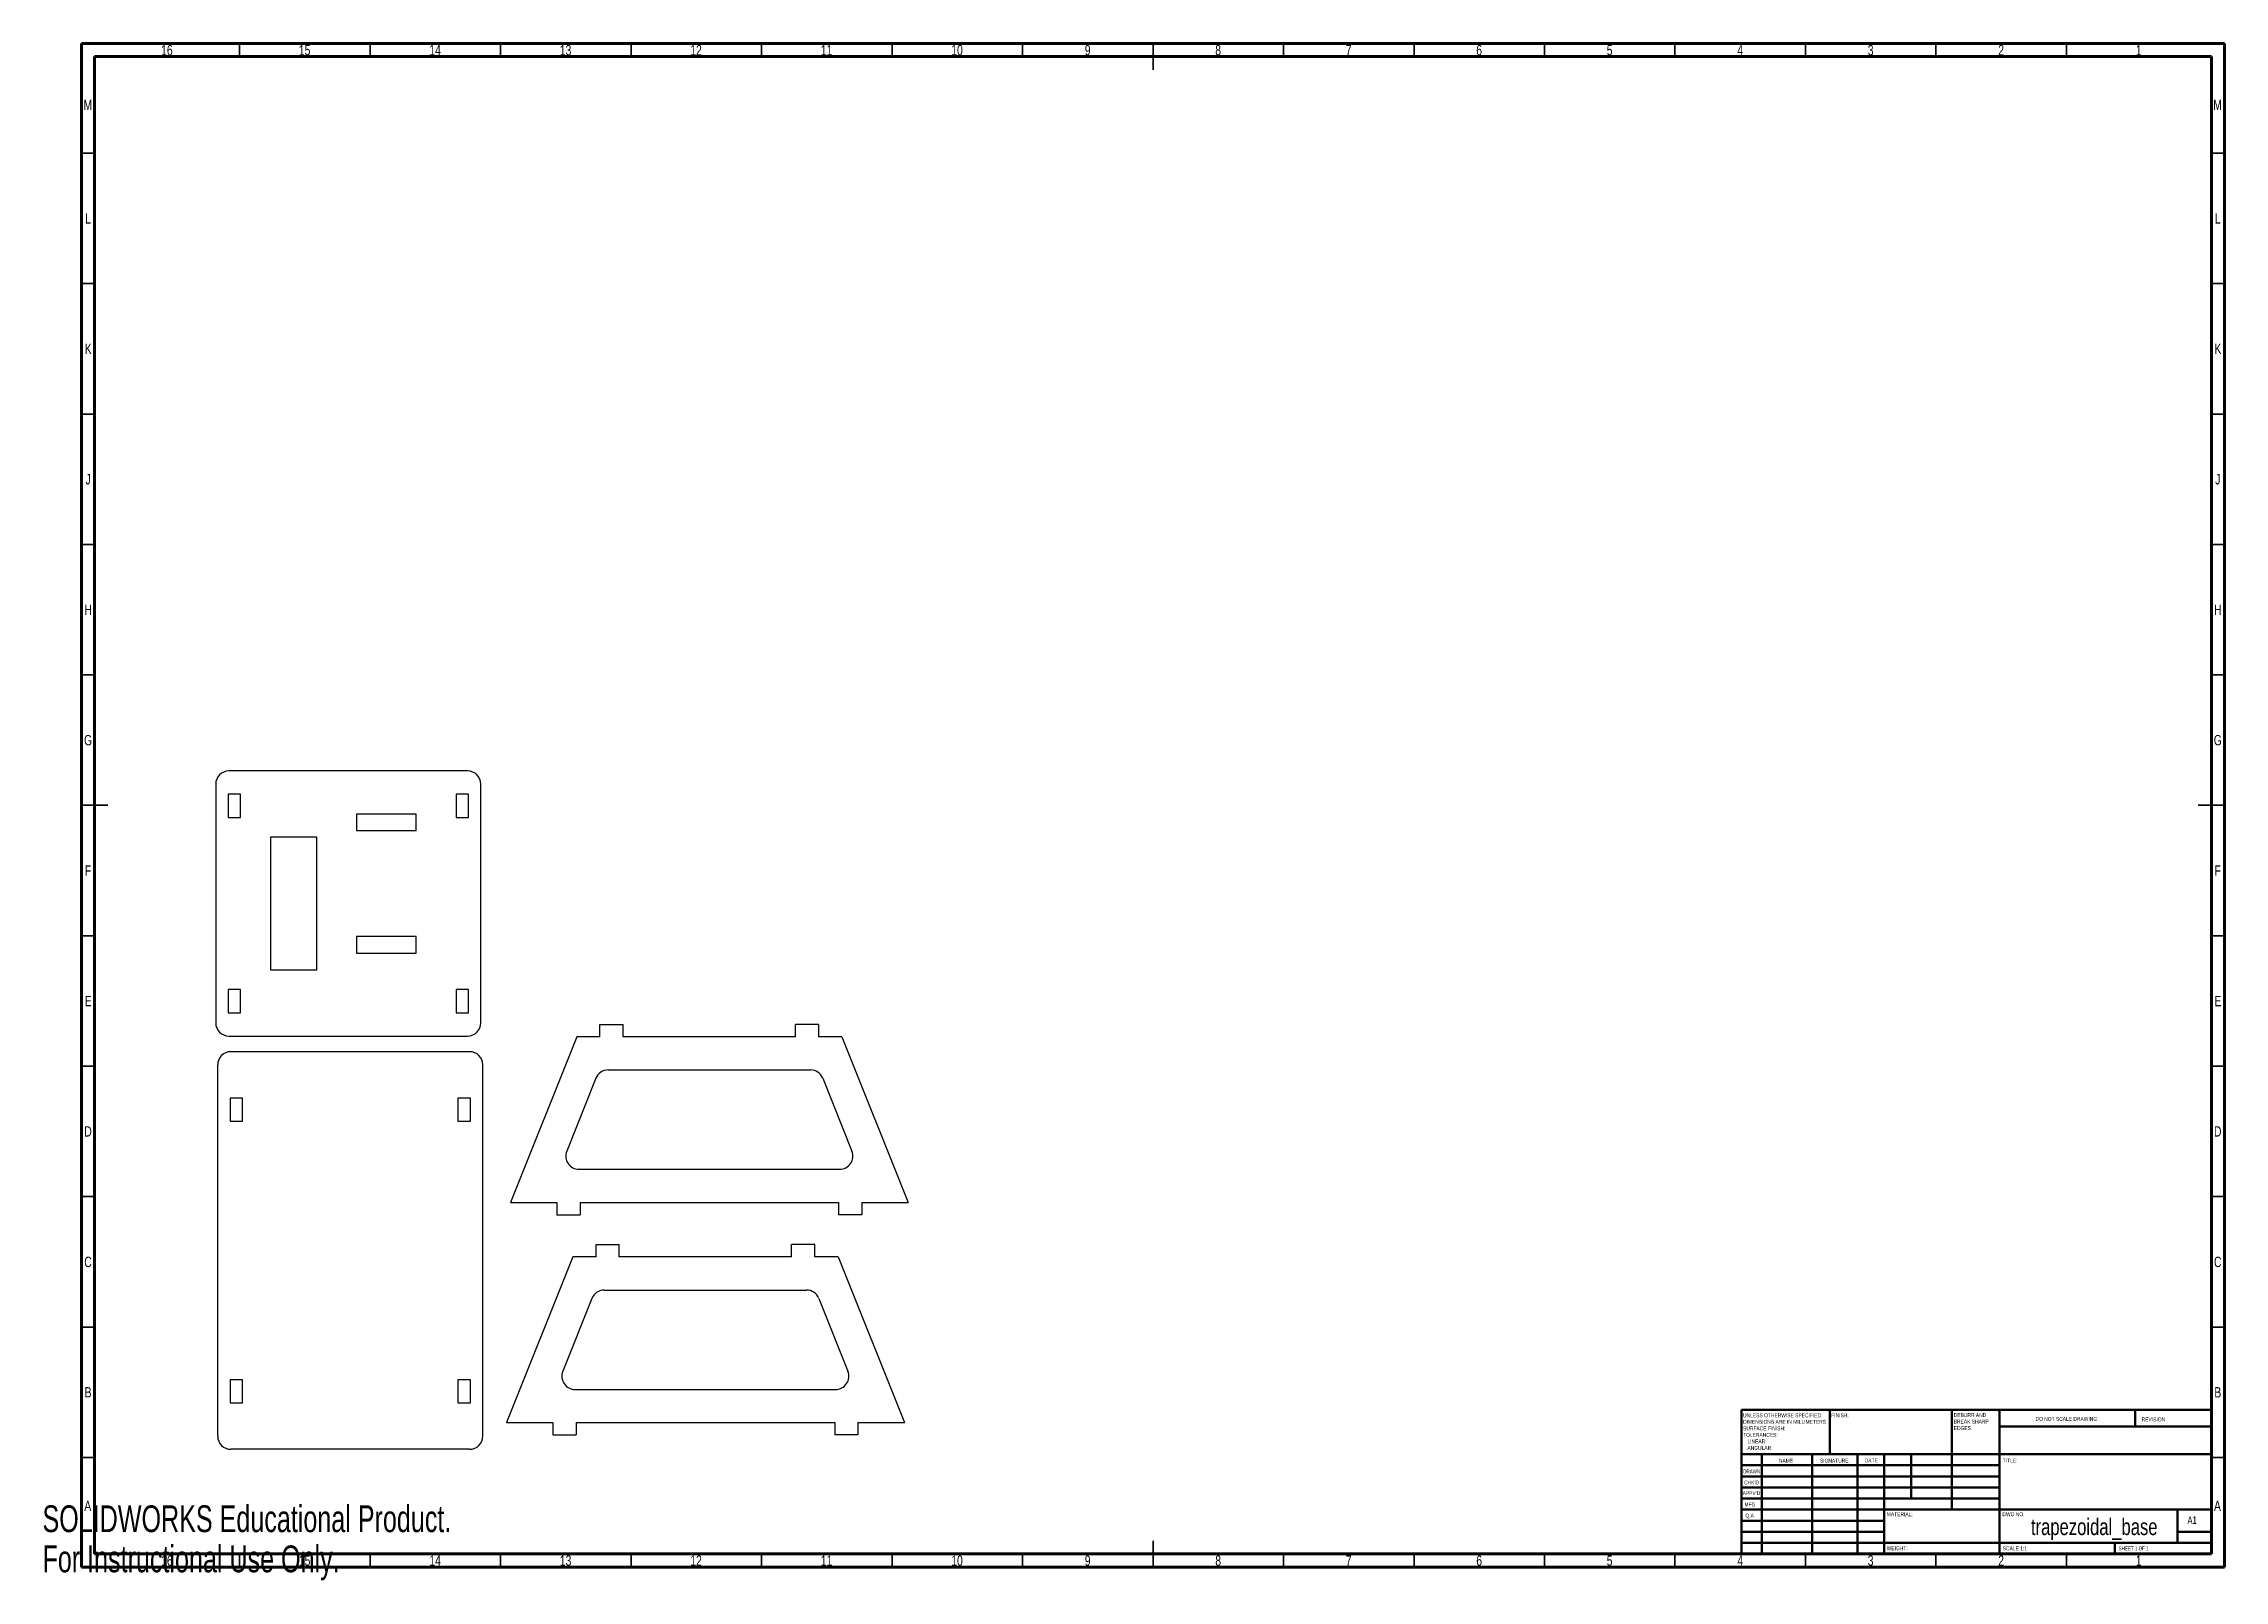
# Model space of a CAD drawing. Header units: inches. Extents: x 0 to 32.9, y 0 to 23.2.
import ezdxf

# ---------------------------------------------------------------- set-up
doc = ezdxf.new("R2010")
doc.units = ezdxf.units.IN
doc.header["$MEASUREMENT"] = 0
doc.styles.add('SLDTEXTSTYLE0', font='TXT', dxfattribs={"width": 0.75})
doc.styles.add('SLDTEXTSTYLE1', font='TXT', dxfattribs={"width": 0.686449})
doc.styles.add('SLDTEXTSTYLE2', font='TXT', dxfattribs={"width": 0.6875})
doc.styles.add('SLDTEXTSTYLE3', font='TXT', dxfattribs={"width": 0.7})

# ---------------------------------------------------------------- blocks, each defined once
blk = doc.blocks.new('SW_NOTE_0')
at = {"color": 0, "linetype": 'Continuous', "lineweight": 0, "attachment_point": 1, "style": 'SLDTEXTSTYLE0'}
for s, insert, char_height in [('UNLESS OTHERWISE SPECIFIED:', (0, 0.076), 0.05906), ('TOLERANCES:', (0, -0.219), 0.05906), ('SURFACE FINISH:', (0, -0.121), 0.05906), ('DIMENSIONS ARE IN MILLIMETERS', (0, -0.022), 0.05906), ('LINEAR:', (0.066, -0.318), 0.0591), ('ANGULAR:', (0.066, -0.416), 0.0591)]:
    blk.add_mtext(s, dxfattribs=dict(at, insert=insert, char_height=char_height))
blk = doc.blocks.new('SW_NOTE_0_1')
at = {"color": 0, "linetype": 'Continuous', "lineweight": 0, "attachment_point": 1, "style": 'SLDTEXTSTYLE0'}
for s, insert, char_height in [('DEBURR AND', (0, 0.076), 0.0591), ('BREAK SHARP', (0, -0.022), 0.05906), ('EDGES', (0, -0.121), 0.0591)]:
    blk.add_mtext(s, dxfattribs=dict(at, insert=insert, char_height=char_height))

msp = doc.modelspace()

# ---------------------------------------------------------------- linework, layer by layer
at = {"color": 7, "linetype": 'Continuous', "lineweight": 70}
for p, q in [((0.591, 0.197), (0.591, 23.189)), ((0.591, 23.189), (32.913, 23.189)), ((32.913, 23.189), (32.913, 0.197)), ((0.787, 0.394), (0.787, 22.992)), ((0.787, 22.992), (32.717, 22.992)), ((32.717, 22.992), (32.717, 0.394)), ((32.717, 0.394), (0.787, 0.394)), ((32.913, 0.197), (0.591, 0.197))]:
    msp.add_line(p, q, dxfattribs=at)
at = {"color": 7, "linetype": 'Continuous', "lineweight": 35}
for p, q in [((2.972, 22.992), (2.972, 23.189)), ((4.941, 22.992), (4.941, 23.189)), ((6.909, 22.992), (6.909, 23.189)), ((8.878, 22.992), (8.878, 23.189)), ((10.846, 22.992), (10.846, 23.189)), ((12.815, 22.992), (12.815, 23.189)), ((14.783, 22.992), (14.783, 23.189)), ((16.752, 23.189), (16.752, 22.795)), ((16.752, 22.992), (16.752, 23.189)), ((18.72, 22.992), (18.72, 23.189)), ((20.689, 22.992), (20.689, 23.189)), ((22.657, 22.992), (22.657, 23.189)), ((24.626, 22.992), (24.626, 23.189)), ((26.594, 22.992), (26.594, 23.189)), ((28.563, 22.992), (28.563, 23.189)), ((30.531, 22.992), (30.531, 23.189)), ((0.787, 21.535), (0.591, 21.535)), ((32.717, 21.535), (32.913, 21.535)), ((0.787, 19.567), (0.591, 19.567)), ((32.717, 19.567), (32.913, 19.567)), ((0.787, 17.598), (0.591, 17.598)), ((32.717, 17.598), (32.913, 17.598)), ((0.787, 15.63), (0.591, 15.63)), ((32.717, 15.63), (32.913, 15.63)), ((0.787, 13.661), (0.591, 13.661)), ((32.717, 13.661), (32.913, 13.661)), ((0.591, 11.693), (0.984, 11.693)), ((0.787, 11.693), (0.591, 11.693)), ((32.913, 11.693), (32.52, 11.693)), ((32.717, 11.693), (32.913, 11.693)), ((0.787, 9.724), (0.591, 9.724)), ((32.717, 9.724), (32.913, 9.724)), ((0.787, 7.756), (0.591, 7.756)), ((32.717, 7.756), (32.913, 7.756)), ((0.787, 5.787), (0.591, 5.787)), ((32.717, 5.787), (32.913, 5.787)), ((0.787, 3.819), (0.591, 3.819)), ((32.717, 3.819), (32.913, 3.819)), ((0.787, 1.85), (0.591, 1.85)), ((32.717, 1.85), (32.913, 1.85)), ((2.972, 0.394), (2.972, 0.197)), ((4.941, 0.394), (4.941, 0.197)), ((6.909, 0.394), (6.909, 0.197)), ((8.878, 0.394), (8.878, 0.197)), ((10.846, 0.394), (10.846, 0.197)), ((12.815, 0.394), (12.815, 0.197)), ((14.783, 0.394), (14.783, 0.197)), ((16.752, 0.197), (16.752, 0.591)), ((16.752, 0.394), (16.752, 0.197)), ((18.72, 0.394), (18.72, 0.197)), ((20.689, 0.394), (20.689, 0.197)), ((22.657, 0.394), (22.657, 0.197)), ((24.626, 0.394), (24.626, 0.197)), ((26.594, 0.394), (26.594, 0.197)), ((28.563, 0.394), (28.563, 0.197)), ((30.531, 0.394), (30.531, 0.197))]:
    msp.add_line(p, q, dxfattribs=at)
at = {"color": 7, "linetype": 'Continuous', "lineweight": 25}
for p, q in [((6.413, 12.211), (2.813, 12.211)), ((2.613, 12.011), (2.613, 8.411)), ((2.988, 11.861), (2.801, 11.861)), ((2.801, 11.861), (2.801, 11.511)), ((2.988, 11.511), (2.988, 11.861)), ((6.238, 11.861), (6.238, 11.511)), ((6.426, 11.861), (6.238, 11.861)), ((6.426, 11.511), (6.426, 11.861)), ((6.613, 8.411), (6.613, 12.011)), ((5.638, 11.561), (4.738, 11.561)), ((4.738, 11.561), (4.738, 11.311)), ((5.638, 11.311), (5.638, 11.561)), ((2.801, 11.511), (2.988, 11.511)), ((4.138, 11.211), (3.438, 11.211)), ((3.438, 11.211), (3.438, 9.211)), ((4.138, 9.211), (4.138, 11.211)), ((4.738, 11.311), (5.638, 11.311)), ((6.238, 11.511), (6.426, 11.511)), ((5.638, 9.711), (4.738, 9.711)), ((4.738, 9.711), (4.738, 9.461)), ((5.638, 9.461), (5.638, 9.711)), ((3.438, 9.211), (4.138, 9.211)), ((4.738, 9.461), (5.638, 9.461)), ((2.988, 8.911), (2.801, 8.911)), ((2.801, 8.911), (2.801, 8.561)), ((2.988, 8.561), (2.988, 8.911)), ((6.426, 8.911), (6.238, 8.911)), ((6.238, 8.911), (6.238, 8.561)), ((6.426, 8.561), (6.426, 8.911)), ((2.801, 8.561), (2.988, 8.561)), ((6.238, 8.561), (6.426, 8.561)), ((8.41, 8.387), (8.76, 8.387)), ((8.41, 8.199), (8.41, 8.387)), ((8.76, 8.199), (8.76, 8.387)), ((11.36, 8.199), (11.36, 8.387)), ((11.71, 8.387), (11.36, 8.387)), ((11.71, 8.199), (11.71, 8.387)), ((2.813, 8.211), (6.413, 8.211)), ((6.443, 7.974), (2.843, 7.974)), ((8.06, 8.199), (7.06, 5.699)), ((8.41, 8.199), (8.06, 8.199)), ((11.36, 8.199), (8.76, 8.199)), ((12.06, 8.199), (11.71, 8.199)), ((12.06, 8.199), (13.06, 5.699)), ((2.643, 2.174), (2.643, 7.774)), ((6.643, 2.174), (6.643, 7.774)), ((8.349, 7.573), (7.909, 6.473)), ((8.534, 7.699), (11.585, 7.699)), ((11.771, 7.573), (12.211, 6.473)), ((3.018, 7.274), (2.831, 7.274)), ((2.831, 7.274), (2.831, 6.924)), ((3.018, 6.924), (3.018, 7.274)), ((6.456, 7.274), (6.268, 7.274)), ((6.268, 7.274), (6.268, 6.924)), ((6.456, 6.924), (6.456, 7.274)), ((2.831, 6.924), (3.018, 6.924)), ((6.268, 6.924), (6.456, 6.924)), ((8.094, 6.199), (12.025, 6.199)), ((7.06, 5.699), (7.76, 5.699)), ((7.76, 5.699), (7.76, 5.512)), ((8.11, 5.699), (12.01, 5.699)), ((8.11, 5.699), (8.11, 5.512)), ((12.01, 5.699), (12.01, 5.512)), ((12.36, 5.699), (13.06, 5.699)), ((12.36, 5.699), (12.36, 5.512)), ((7.76, 5.512), (8.11, 5.512)), ((12.36, 5.512), (12.01, 5.512)), ((8.351, 5.065), (8.701, 5.065)), ((8.351, 4.877), (8.351, 5.065)), ((8.701, 4.877), (8.701, 5.065)), ((11.301, 4.877), (11.301, 5.065)), ((11.651, 5.065), (11.301, 5.065)), ((11.651, 4.877), (11.651, 5.065)), ((8.001, 4.877), (7.001, 2.377)), ((8.351, 4.877), (8.001, 4.877)), ((11.301, 4.877), (8.701, 4.877)), ((12.001, 4.877), (11.651, 4.877)), ((12.001, 4.877), (13.001, 2.377)), ((8.475, 4.377), (11.525, 4.377)), ((8.289, 4.251), (7.849, 3.151)), ((11.711, 4.251), (12.151, 3.151)), ((3.018, 3.024), (2.831, 3.024)), ((2.831, 3.024), (2.831, 2.674)), ((3.018, 2.674), (3.018, 3.024)), ((6.456, 3.024), (6.268, 3.024)), ((6.268, 3.024), (6.268, 2.674)), ((6.456, 2.674), (6.456, 3.024)), ((2.831, 2.674), (3.018, 2.674)), ((6.268, 2.674), (6.456, 2.674)), ((8.035, 2.877), (11.965, 2.877)), ((7.001, 2.377), (7.701, 2.377)), ((7.701, 2.377), (7.701, 2.19)), ((8.051, 2.377), (11.951, 2.377)), ((8.051, 2.377), (8.051, 2.19)), ((11.951, 2.377), (11.951, 2.19)), ((12.301, 2.377), (13.001, 2.377)), ((12.301, 2.377), (12.301, 2.19)), ((6.443, 1.974), (2.843, 1.974)), ((7.701, 2.19), (8.051, 2.19)), ((12.301, 2.19), (11.951, 2.19))]:
    msp.add_line(p, q, dxfattribs=at)
at = {"color": 7, "linetype": 'Continuous', "lineweight": 50}
for p, q in [((25.63, 2.569), (32.717, 2.569)), ((25.63, 2.569), (25.63, 0.394)), ((26.961, 1.9), (26.961, 2.569)), ((28.803, 2.569), (28.803, 1.063)), ((29.52, 2.569), (29.52, 0.394)), ((32.717, 2.318), (29.52, 2.318)), ((31.567, 2.318), (31.567, 2.569)), ((32.717, 1.9), (25.63, 1.9)), ((29.52, 1.732), (25.63, 1.732)), ((25.937, 1.9), (25.937, 0.394)), ((26.693, 1.9), (26.693, 0.394)), ((27.378, 1.9), (27.378, 0.394)), ((27.78, 0.394), (27.78, 1.9)), ((28.189, 1.23), (28.189, 1.9)), ((29.52, 1.565), (25.63, 1.565)), ((29.52, 1.398), (25.63, 1.398)), ((29.52, 1.23), (25.63, 1.23)), ((27.78, 1.063), (25.63, 1.063)), ((27.78, 1.063), (32.717, 1.063)), ((32.205, 0.561), (32.205, 1.063)), ((27.78, 0.896), (25.63, 0.896)), ((27.78, 0.728), (25.63, 0.728)), ((32.717, 0.728), (32.205, 0.728)), ((25.63, 0.561), (32.717, 0.561)), ((31.26, 0.394), (31.26, 0.561))]:
    msp.add_line(p, q, dxfattribs=at)
at = {"color": 7, "linetype": 'Continuous', "lineweight": 25}
for centre, start, end in [((2.813, 12.011), 90, 180), ((6.413, 12.011), 0, 90), ((2.813, 8.411), 180, 270), ((6.413, 8.411), 270, 0), ((2.843, 7.774), 90, 180), ((6.443, 7.774), 0, 90), ((8.534, 7.499), 90, 158.1986), ((11.585, 7.499), 21.8014, 90), ((8.094, 6.399), 158.1986, 270), ((12.025, 6.399), 270, 21.8014), ((8.475, 4.177), 90, 158.1986), ((11.525, 4.177), 21.8014, 90), ((8.035, 3.077), 158.1986, 270), ((11.965, 3.077), 270, 21.8014), ((2.843, 2.174), 180, 270), ((6.443, 2.174), 270, 0)]:
    msp.add_arc(centre, 0.2, start, end, dxfattribs=at)

# ---------------------------------------------------------------- block references
at = {"color": 7, "linetype": 'Continuous', "lineweight": 0}
for name, p in [('SW_NOTE_0', (25.653, 2.44)), ('SW_NOTE_0_1', (28.831, 2.444))]:
    msp.add_blockref(name, p, dxfattribs=at)

# ---------------------------------------------------------------- texts
for s, insert, char_height, attachment_point, style in [('16', (1.877, 23.168), 0.1562, 2, 'SLDTEXTSTYLE0'), ('15', (3.954, 23.168), 0.1562, 2, 'SLDTEXTSTYLE0'), ('14', (5.922, 23.168), 0.1562, 2, 'SLDTEXTSTYLE0'), ('13', (7.891, 23.168), 0.1562, 2, 'SLDTEXTSTYLE0'), ('12', (9.859, 23.168), 0.1562, 2, 'SLDTEXTSTYLE0'), ('11', (11.828, 23.168), 0.1562, 2, 'SLDTEXTSTYLE0'), ('10', (13.796, 23.168), 0.1562, 2, 'SLDTEXTSTYLE0'), ('9', (15.766, 23.168), 0.156, 2, 'SLDTEXTSTYLE0'), ('8', (17.735, 23.168), 0.156, 2, 'SLDTEXTSTYLE0'), ('7', (19.703, 23.168), 0.156, 2, 'SLDTEXTSTYLE0'), ('6', (21.672, 23.168), 0.156, 2, 'SLDTEXTSTYLE0'), ('5', (23.64, 23.168), 0.156, 2, 'SLDTEXTSTYLE0'), ('4', (25.609, 23.168), 0.156, 2, 'SLDTEXTSTYLE0'), ('3', (27.577, 23.168), 0.156, 2, 'SLDTEXTSTYLE0'), ('2', (29.546, 23.168), 0.156, 2, 'SLDTEXTSTYLE0'), ('1', (31.622, 23.168), 0.156, 2, 'SLDTEXTSTYLE0'), ('M', (0.684, 22.343), 0.156, 2, 'SLDTEXTSTYLE0'), ('M', (32.81, 22.343), 0.156, 2, 'SLDTEXTSTYLE0'), ('L', (0.687, 20.628), 0.156, 2, 'SLDTEXTSTYLE0'), ('L', (32.813, 20.628), 0.156, 2, 'SLDTEXTSTYLE0'), ('K', (0.689, 18.66), 0.156, 2, 'SLDTEXTSTYLE0'), ('K', (32.815, 18.66), 0.156, 2, 'SLDTEXTSTYLE0'), ('J', (0.688, 16.691), 0.156, 2, 'SLDTEXTSTYLE0'), ('J', (32.814, 16.691), 0.156, 2, 'SLDTEXTSTYLE0'), ('H', (0.689, 14.723), 0.156, 2, 'SLDTEXTSTYLE0'), ('H', (32.815, 14.723), 0.156, 2, 'SLDTEXTSTYLE0'), ('G', (0.688, 12.754), 0.156, 2, 'SLDTEXTSTYLE0'), ('G', (32.814, 12.754), 0.156, 2, 'SLDTEXTSTYLE0'), ('F', (0.687, 10.786), 0.156, 2, 'SLDTEXTSTYLE0'), ('F', (32.813, 10.786), 0.156, 2, 'SLDTEXTSTYLE0'), ('E', (0.689, 8.817), 0.156, 2, 'SLDTEXTSTYLE0'), ('E', (32.815, 8.817), 0.156, 2, 'SLDTEXTSTYLE0'), ('D', (0.687, 6.849), 0.156, 2, 'SLDTEXTSTYLE0'), ('D', (32.813, 6.849), 0.156, 2, 'SLDTEXTSTYLE0'), ('C', (0.687, 4.88), 0.156, 2, 'SLDTEXTSTYLE0'), ('C', (32.813, 4.88), 0.156, 2, 'SLDTEXTSTYLE0'), ('B', (0.688, 2.912), 0.156, 2, 'SLDTEXTSTYLE0'), ('B', (32.814, 2.912), 0.156, 2, 'SLDTEXTSTYLE0'), ('FINISH:', (26.983, 2.517), 0.0591, 1, 'SLDTEXTSTYLE0'), ('DO NOT SCALE DRAWING', (30.064, 2.462), 0.05906, 1, 'SLDTEXTSTYLE0'), ('REVISION', (31.666, 2.454), 0.0591, 1, 'SLDTEXTSTYLE0'), ('DRAWN', (25.655, 1.669), 0.0591, 1, 'SLDTEXTSTYLE1'), ('NAME', (26.194, 1.831), 0.0591, 1, 'SLDTEXTSTYLE0'), ('SIGNATURE', (26.812, 1.833), 0.0591, 1, 'SLDTEXTSTYLE0'), ('DATE', (27.489, 1.834), 0.0591, 1, 'SLDTEXTSTYLE0'), ('TITLE:', (29.57, 1.834), 0.0591, 1, 'SLDTEXTSTYLE0'), ("APPV'D", (25.646, 1.341), 0.0591, 1, 'SLDTEXTSTYLE0'), ("CHK'D", (25.667, 1.502), 0.0591, 1, 'SLDTEXTSTYLE0'), ('A', (0.683, 1.199), 0.156, 2, 'SLDTEXTSTYLE0'), ('MFG', (25.674, 1.17), 0.0591, 1, 'SLDTEXTSTYLE0'), ('Q.A', (25.689, 1.004), 0.0591, 1, 'SLDTEXTSTYLE0'), ('MATERIAL:', (27.821, 1.023), 0.0591, 1, 'SLDTEXTSTYLE0'), ('DWG NO.', (29.565, 1.023), 0.0591, 1, 'SLDTEXTSTYLE0'), ('A', (32.809, 1.199), 0.156, 2, 'SLDTEXTSTYLE0'), ('trapezoidal_base', (30.95, 0.929), 0.25, 2, 'SLDTEXTSTYLE0'), ('A1', (32.357, 0.961), 0.1146, 1, 'SLDTEXTSTYLE0'), ('16', (1.877, 0.372), 0.1562, 2, 'SLDTEXTSTYLE0'), ('15', (3.954, 0.372), 0.1562, 2, 'SLDTEXTSTYLE0'), ('14', (5.922, 0.372), 0.1562, 2, 'SLDTEXTSTYLE0'), ('13', (7.891, 0.372), 0.1562, 2, 'SLDTEXTSTYLE0'), ('12', (9.859, 0.372), 0.1562, 2, 'SLDTEXTSTYLE0'), ('11', (11.828, 0.372), 0.1562, 2, 'SLDTEXTSTYLE0'), ('10', (13.796, 0.372), 0.1562, 2, 'SLDTEXTSTYLE0'), ('9', (15.766, 0.372), 0.156, 2, 'SLDTEXTSTYLE0'), ('8', (17.735, 0.372), 0.156, 2, 'SLDTEXTSTYLE0'), ('7', (19.703, 0.372), 0.156, 2, 'SLDTEXTSTYLE0'), ('6', (21.672, 0.372), 0.156, 2, 'SLDTEXTSTYLE0'), ('5', (23.64, 0.372), 0.156, 2, 'SLDTEXTSTYLE0'), ('4', (25.609, 0.372), 0.156, 2, 'SLDTEXTSTYLE0'), ('3', (27.577, 0.372), 0.156, 2, 'SLDTEXTSTYLE0'), ('WEIGHT:', (27.82, 0.51), 0.059, 1, 'SLDTEXTSTYLE0'), ('2', (29.546, 0.372), 0.156, 2, 'SLDTEXTSTYLE0'), ('SCALE:1:1', (29.57, 0.508), 0.0591, 1, 'SLDTEXTSTYLE0'), ('SHEET 1 OF 1', (31.318, 0.508), 0.05906, 1, 'SLDTEXTSTYLE2'), ('1', (31.622, 0.372), 0.156, 2, 'SLDTEXTSTYLE0')]:
    msp.add_mtext(s, dxfattribs=dict(at, insert=insert, char_height=char_height, attachment_point=attachment_point, style=style))
at = {"color": 7, "linetype": 'Continuous', "char_height": 0.40457, "attachment_point": 1, "style": 'SLDTEXTSTYLE3'}
for s, insert in [('SOLIDWORKS Educational Product.', (0, 1.128)), ('For Instructional Use Only.', (0, 0.522))]:
    msp.add_mtext(s, dxfattribs=dict(at, insert=insert))

doc.saveas('drawing.dxf')
